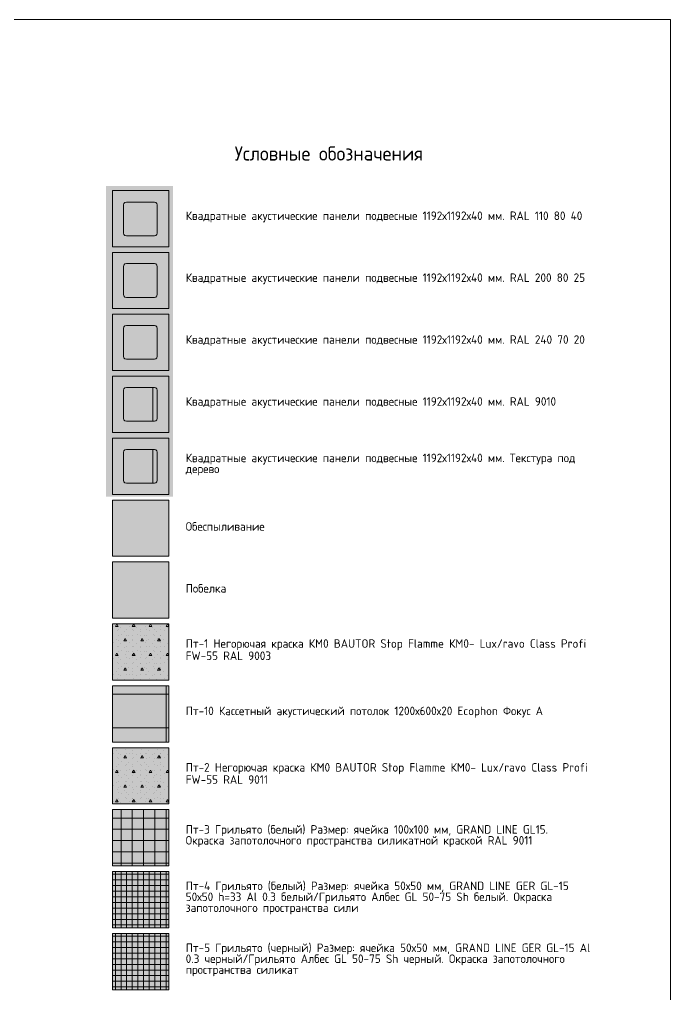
# Model space of a CAD drawing. Header units: millimetres. Extents: x -13069 to 207500, y -71366 to 56785.
# Drawn here: x 183879 to 207020, y 22140 to 56785 of the extents above; entities that cross this region are included whole.
import ezdxf

# ---------------------------------------------------------------- set-up
doc = ezdxf.new("R2010")
doc.units = ezdxf.units.MM
doc.layers.add('PDF _Геометрия', color=7, linetype='Continuous', true_color=0x999999)
doc.layers.add('PDF _зоны-номер помещения', color=7, linetype='Continuous', true_color=0xffffff)
doc.layers.add('PDF _Текст', color=7, linetype='Continuous')
doc.styles.add('PDF GOST Common', font='GOST_Common.ttf')

msp = doc.modelspace()

# ---------------------------------------------------------------- hatches: boundary and pattern name
at = {"layer": 'PDF _зоны-номер помещения', "true_color": 0xbfffbf, "transparency": 33554559}
msp.add_hatch(color=254, dxfattribs=at).paths.add_polyline_path([(187677.623, 49097.692), (187627.623, 49111.082), (187591.02, 49147.692), (187577.623, 49197.692), (187577.623, 50197.692), (187591.02, 50247.692), (187627.623, 50284.292), (187677.623, 50297.692), (188677.421, 50297.692), (188727.421, 50284.292), (188764.421, 50247.692), (188777.421, 50197.692), (188777.421, 49197.692), (188764.421, 49147.692), (188727.421, 49111.082), (188677.421, 49097.692)])
at = {"layer": 'PDF _зоны-номер помещения', "true_color": 0xc0ffff, "transparency": 33554559}
msp.add_hatch(color=254, dxfattribs=at).paths.add_polyline_path([(187677.623, 46910.742), (187627.623, 46924.142), (187591.02, 46960.742), (187577.623, 47010.742), (187577.623, 48010.742), (187591.02, 48060.742), (187627.623, 48097.342), (187677.623, 48110.742), (188677.421, 48110.742), (188727.421, 48097.342), (188764.421, 48060.742), (188777.421, 48010.742), (188777.421, 47010.742), (188764.421, 46960.742), (188727.421, 46924.142), (188677.421, 46910.742)])
at = {"layer": 'PDF _зоны-номер помещения', "true_color": 0x7fbbd8, "transparency": 33554559}
msp.add_hatch(color=143, dxfattribs=at).paths.add_polyline_path([(187677.623, 44710.742), (187627.623, 44724.142), (187591.02, 44760.742), (187577.623, 44810.742), (187577.623, 45810.742), (187591.02, 45860.742), (187627.623, 45897.342), (187677.623, 45910.742), (188677.421, 45910.742), (188727.421, 45897.342), (188764.421, 45860.742), (188777.421, 45810.742), (188777.421, 44810.742), (188764.421, 44760.742), (188727.421, 44724.142), (188677.421, 44710.742)])
at = {"layer": 'PDF _зоны-номер помещения', "transparency": 33554559}
msp.add_hatch(color=256, dxfattribs=at).paths.add_polyline_path([(187677.623, 42510.742), (187627.623, 42524.142), (187591.02, 42560.742), (187577.623, 42610.742), (187577.623, 43610.742), (187591.02, 43660.742), (187627.623, 43697.341), (187677.623, 43710.742), (188677.421, 43710.742), (188727.421, 43697.341), (188764.421, 43660.742), (188777.421, 43610.742), (188777.421, 42610.742), (188764.421, 42560.742), (188727.421, 42524.142), (188677.421, 42510.742)])
at = {"layer": 'PDF _зоны-номер помещения', "true_color": 0x7b6544, "transparency": 33554559}
msp.add_hatch(color=37, dxfattribs=at).paths.add_polyline_path([(187677.623, 40310.742), (187627.623, 40324.142), (187591.02, 40360.742), (187577.623, 40410.742), (187577.623, 41410.742), (187591.02, 41460.742), (187627.623, 41497.341), (187677.623, 41510.742), (188677.421, 41510.742), (188727.421, 41497.341), (188764.421, 41460.742), (188777.421, 41410.742), (188777.421, 40410.742), (188764.421, 40360.742), (188727.421, 40324.142), (188677.421, 40310.742)])

# ---------------------------------------------------------------- linework, layer by layer
at = {"layer": 'PDF _Геометрия', "color": 7, "lineweight": 13}
msp.add_lwpolyline([(207020.42, -26314.856), (207020.42, 56785.131), (90620.112, 56785.131), (90620.112, -26314.258)], close=True, dxfattribs=at)
at = {"layer": 'PDF _зоны-номер помещения', "color": 7, "lineweight": 20}
for points in [[(187187.425, 50710.742), (189187.425, 50710.742), (189187.425, 48710.742), (187187.425, 48710.742)], [(187187.425, 48510.742), (189187.425, 48510.742), (189187.425, 46510.742), (187187.425, 46510.742)], [(187187.425, 46310.742), (189187.425, 46310.742), (189187.425, 44310.742), (187187.425, 44310.742)], [(187187.425, 44110.742), (189187.425, 44110.742), (189187.425, 42110.742), (187187.425, 42110.742)], [(187187.425, 41910.742), (189187.425, 41910.742), (189187.425, 39910.742), (187187.425, 39910.742)]]:
    msp.add_lwpolyline(points, close=True, dxfattribs=at)
at = {"layer": 'PDF _зоны-номер помещения', "color": 7, "lineweight": 13}
for points in [[(187677.623, 49097.692), (188677.421, 49097.692), (188727.421, 49111.082), (188764.421, 49147.692), (188777.421, 49197.692), (188777.421, 50197.692), (188764.421, 50247.692), (188727.421, 50284.292), (188677.421, 50297.692), (187677.623, 50297.692), (187627.623, 50284.292), (187591.02, 50247.692), (187577.623, 50197.692), (187577.623, 49197.692), (187591.02, 49147.692), (187627.623, 49111.082)], [(187677.623, 46910.742), (188677.421, 46910.742), (188727.421, 46924.142), (188764.421, 46960.742), (188777.421, 47010.742), (188777.421, 48010.742), (188764.421, 48060.742), (188727.421, 48097.342), (188677.421, 48110.742), (187677.623, 48110.742), (187627.623, 48097.342), (187591.02, 48060.742), (187577.623, 48010.742), (187577.623, 47010.742), (187591.02, 46960.742), (187627.623, 46924.142)], [(187677.623, 44710.742), (188677.421, 44710.742), (188727.421, 44724.142), (188764.421, 44760.742), (188777.421, 44810.742), (188777.421, 45810.742), (188764.421, 45860.742), (188727.421, 45897.342), (188677.421, 45910.742), (187677.623, 45910.742), (187627.623, 45897.342), (187591.02, 45860.742), (187577.623, 45810.742), (187577.623, 44810.742), (187591.02, 44760.742), (187627.623, 44724.142)], [(187677.623, 42510.742), (188677.421, 42510.742), (188727.421, 42524.142), (188764.421, 42560.742), (188777.421, 42610.742), (188777.421, 43610.742), (188764.421, 43660.742), (188727.421, 43697.341), (188677.421, 43710.742), (187677.623, 43710.742), (187627.623, 43697.341), (187591.02, 43660.742), (187577.623, 43610.742), (187577.623, 42610.742), (187591.02, 42560.742), (187627.623, 42524.142)], [(187677.623, 40310.742), (188677.421, 40310.742), (188727.421, 40324.142), (188764.421, 40360.742), (188777.421, 40410.742), (188777.421, 41410.742), (188764.421, 41460.742), (188727.421, 41497.341), (188677.421, 41510.742), (187677.623, 41510.742), (187627.623, 41497.341), (187591.02, 41460.742), (187577.623, 41410.742), (187577.623, 40410.742), (187591.02, 40360.742), (187627.623, 40324.142)], [(187187.425, 39710.742), (189187.425, 39710.742), (189187.425, 37710.742), (187187.425, 37710.742)], [(187187.425, 37510.742), (189187.425, 37510.742), (189187.425, 35510.742), (187187.425, 35510.742)], [(187187.425, 35310.742), (189187.425, 35310.742), (189187.425, 33310.742), (187187.425, 33310.742)], [(187337.425, 35308.842), (187287.425, 35222.242), (187387.425, 35222.242)], [(187937.425, 35308.842), (187887.425, 35222.242), (187987.425, 35222.242)], [(188537.425, 35308.842), (188487.425, 35222.242), (188587.425, 35222.242)], [(189137.425, 35308.842), (189087.425, 35222.242), (189187.425, 35222.242)], [(187637.425, 34789.242), (187587.425, 34702.642), (187687.425, 34702.642)], [(188237.425, 34789.242), (188187.425, 34702.642), (188287.425, 34702.642)], [(188837.425, 34789.242), (188787.425, 34702.642), (188887.425, 34702.642)], [(187337.425, 34269.642), (187287.425, 34183.042), (187387.425, 34183.042)], [(187937.425, 34269.642), (187887.425, 34183.042), (187987.425, 34183.042)], [(188537.425, 34269.642), (188487.425, 34183.042), (188587.425, 34183.042)], [(189137.425, 34269.642), (189087.425, 34183.042), (189187.425, 34183.042)], [(187637.425, 33750.042), (187587.425, 33663.442), (187687.425, 33663.442)], [(188237.425, 33750.042), (188187.425, 33663.442), (188287.425, 33663.442)], [(188837.425, 33750.042), (188787.425, 33663.442), (188887.425, 33663.442)], [(187187.425, 33110.742), (189187.425, 33110.742), (189187.425, 31110.742), (187187.425, 31110.742)], [(187187.425, 30910.742), (189187.425, 30910.742), (189187.425, 28910.742), (187187.425, 28910.742)], [(187637.425, 30632.342), (187587.425, 30545.742), (187687.425, 30545.742)], [(188237.425, 30632.342), (188187.425, 30545.742), (188287.425, 30545.742)], [(188837.425, 30632.342), (188787.425, 30545.742), (188887.425, 30545.742)], [(187337.425, 30112.744), (187287.425, 30026.141), (187387.425, 30026.141)], [(187937.425, 30112.744), (187887.425, 30026.141), (187987.425, 30026.141)], [(188537.425, 30112.744), (188487.425, 30026.141), (188587.425, 30026.141)], [(189137.425, 30112.744), (189087.425, 30026.141), (189187.425, 30026.141)], [(187637.425, 29593.142), (187587.425, 29506.542), (187687.425, 29506.542)], [(188237.425, 29593.142), (188187.425, 29506.542), (188287.425, 29506.542)], [(188837.425, 29593.142), (188787.425, 29506.542), (188887.425, 29506.542)], [(187337.425, 29073.541), (187287.425, 28986.941), (187387.425, 28986.941)], [(187937.425, 29073.541), (187887.425, 28986.941), (187987.425, 28986.941)], [(188537.425, 29073.541), (188487.425, 28986.941), (188587.425, 28986.941)], [(189137.425, 29073.541), (189087.425, 28986.941), (189187.425, 28986.941)], [(187187.425, 28710.742), (189187.425, 28710.742), (189187.425, 26710.742), (187187.425, 26710.742)], [(187187.425, 26510.742), (189187.425, 26510.742), (189187.425, 24510.742), (187187.425, 24510.742)], [(187187.425, 24310.742), (189187.425, 24310.742), (189187.425, 22310.742), (187187.425, 22310.742)]]:
    msp.add_lwpolyline(points, close=True, dxfattribs=at)
at = {"layer": 'PDF _зоны-номер помещения', "lineweight": 20}
for points in [[(188620.42, 43710.742), (188620.42, 42510.742)], [(188620.42, 41510.742), (188620.42, 40310.742)]]:
    msp.add_lwpolyline(points, close=True, dxfattribs=at)
at = {"layer": 'PDF _зоны-номер помещения', "color": 7, "lineweight": 13}
for points in [[(187187.425, 35310.742), (187187.425, 35310.742)], [(187187.425, 35110.742), (187187.425, 35110.742)], [(187211.723, 35212.942), (187211.723, 35212.942)], [(187353.123, 35071.542), (187353.123, 35071.542)], [(187387.425, 35310.742), (187387.425, 35310.742)], [(187387.425, 35110.742), (187387.425, 35110.742)], [(187459.22, 35177.642), (187459.22, 35177.642)], [(187600.621, 35036.242), (187600.621, 35036.242)], [(187687.425, 35310.742), (187687.425, 35310.742)], [(187687.425, 35110.742), (187687.425, 35110.742)], [(187777.421, 35212.942), (187777.421, 35212.942)], [(187887.425, 35310.742), (187887.425, 35310.742)], [(187887.425, 35110.742), (187887.425, 35110.742)], [(187918.821, 35071.542), (187918.821, 35071.542)], [(188024.925, 35177.642), (188024.925, 35177.642)], [(188166.319, 35036.242), (188166.319, 35036.242)], [(188187.425, 35310.742), (188187.425, 35310.742)], [(188187.425, 35110.742), (188187.425, 35110.742)], [(188343.022, 35212.942), (188343.022, 35212.942)], [(188387.425, 35310.742), (188387.425, 35310.742)], [(188387.425, 35110.742), (188387.425, 35110.742)], [(188484.52, 35071.542), (188484.52, 35071.542)], [(188590.519, 35177.642), (188590.519, 35177.642)], [(188687.425, 35310.742), (188687.425, 35310.742)], [(188687.425, 35110.742), (188687.425, 35110.742)], [(188732.42, 35036.242), (188732.42, 35036.242)], [(188887.425, 35310.742), (188887.425, 35310.742)], [(188887.425, 35110.742), (188887.425, 35110.742)], [(188908.421, 35212.942), (188908.421, 35212.942)], [(189050.419, 35071.542), (189050.419, 35071.542)], [(189156.419, 35177.642), (189156.419, 35177.642)], [(187187.425, 34910.742), (187187.425, 34910.742)], [(187187.425, 34710.742), (187187.425, 34710.742)], [(187211.723, 34647.242), (187211.723, 34647.242)], [(187317.723, 34753.343), (187317.723, 34753.343)], [(187387.425, 34910.742), (187387.425, 34910.742)], [(187387.425, 34710.742), (187387.425, 34710.742)], [(187494.523, 34930.142), (187494.523, 34930.142)], [(187635.923, 34788.742), (187635.923, 34788.742)], [(187687.425, 34910.742), (187687.425, 34910.742)], [(187687.425, 34710.742), (187687.425, 34710.742)], [(187742.021, 34894.743), (187742.021, 34894.743)], [(187777.421, 34647.242), (187777.421, 34647.242)], [(187883.421, 34753.343), (187883.421, 34753.343)], [(187887.425, 34910.742), (187887.425, 34910.742)], [(187887.425, 34710.742), (187887.425, 34710.742)], [(188060.221, 34930.142), (188060.221, 34930.142)], [(188187.425, 34910.742), (188187.425, 34910.742)], [(188187.425, 34710.742), (188187.425, 34710.742)], [(188201.622, 34788.742), (188201.622, 34788.742)], [(188307.719, 34894.743), (188307.719, 34894.743)], [(188343.022, 34647.242), (188343.022, 34647.242)], [(188387.425, 34910.742), (188387.425, 34910.742)], [(188387.425, 34710.742), (188387.425, 34710.742)], [(188449.119, 34753.343), (188449.119, 34753.343)], [(188625.419, 34930.142), (188625.419, 34930.142)], [(188687.425, 34910.742), (188687.425, 34910.742)], [(188687.425, 34710.742), (188687.425, 34710.742)], [(188767.424, 34788.742), (188767.424, 34788.742)], [(188873.423, 34894.743), (188873.423, 34894.743)], [(188887.425, 34910.742), (188887.425, 34910.742)], [(188887.425, 34710.742), (188887.425, 34710.742)], [(188908.421, 34647.242), (188908.421, 34647.242)], [(189014.421, 34753.343), (189014.421, 34753.343)], [(187187.425, 34510.742), (187187.425, 34510.742)], [(187187.425, 34310.742), (187187.425, 34310.742)], [(187353.123, 34505.842), (187353.123, 34505.842)], [(187387.425, 34510.742), (187387.425, 34510.742)], [(187387.425, 34310.742), (187387.425, 34310.742)], [(187459.22, 34611.943), (187459.22, 34611.943)], [(187494.523, 34364.442), (187494.523, 34364.442)], [(187600.621, 34470.542), (187600.621, 34470.542)], [(187687.425, 34510.742), (187687.425, 34510.742)], [(187687.425, 34310.742), (187687.425, 34310.742)], [(187742.021, 34329.042), (187742.021, 34329.042)], [(187887.425, 34510.742), (187887.425, 34510.742)], [(187887.425, 34310.742), (187887.425, 34310.742)], [(187918.821, 34505.842), (187918.821, 34505.842)], [(188024.925, 34611.943), (188024.925, 34611.943)], [(188060.221, 34364.442), (188060.221, 34364.442)], [(188166.319, 34470.542), (188166.319, 34470.542)], [(188187.425, 34510.742), (188187.425, 34510.742)], [(188187.425, 34310.742), (188187.425, 34310.742)], [(188307.719, 34329.042), (188307.719, 34329.042)], [(188387.425, 34510.742), (188387.425, 34510.742)], [(188387.425, 34310.742), (188387.425, 34310.742)], [(188484.52, 34505.842), (188484.52, 34505.842)], [(188590.519, 34611.943), (188590.519, 34611.943)], [(188625.419, 34364.442), (188625.419, 34364.442)], [(188687.425, 34510.742), (188687.425, 34510.742)], [(188687.425, 34310.742), (188687.425, 34310.742)], [(188732.42, 34470.542), (188732.42, 34470.542)], [(188873.423, 34329.042), (188873.423, 34329.042)], [(188887.425, 34510.742), (188887.425, 34510.742)], [(188887.425, 34310.742), (188887.425, 34310.742)], [(189050.419, 34505.842), (189050.419, 34505.842)], [(189156.419, 34611.943), (189156.419, 34611.943)], [(187187.425, 34110.742), (187187.425, 34110.742)], [(187211.723, 34081.642), (187211.723, 34081.642)], [(187317.723, 34187.643), (187317.723, 34187.643)], [(187387.425, 34110.742), (187387.425, 34110.742)], [(187459.22, 34046.243), (187459.22, 34046.243)], [(187635.923, 34223.042), (187635.923, 34223.042)], [(187687.425, 34110.742), (187687.425, 34110.742)], [(187777.421, 34081.642), (187777.421, 34081.642)], [(187883.421, 34187.643), (187883.421, 34187.643)], [(187887.425, 34110.742), (187887.425, 34110.742)], [(188024.925, 34046.243), (188024.925, 34046.243)], [(188187.425, 34110.742), (188187.425, 34110.742)], [(188201.622, 34223.042), (188201.622, 34223.042)], [(188343.022, 34081.642), (188343.022, 34081.642)], [(188387.425, 34110.742), (188387.425, 34110.742)], [(188449.119, 34187.643), (188449.119, 34187.643)], [(188590.519, 34046.243), (188590.519, 34046.243)], [(188687.425, 34110.742), (188687.425, 34110.742)], [(188767.424, 34223.042), (188767.424, 34223.042)], [(188887.425, 34110.742), (188887.425, 34110.742)], [(188908.421, 34081.642), (188908.421, 34081.642)], [(189014.421, 34187.643), (189014.421, 34187.643)], [(189156.419, 34046.243), (189156.419, 34046.243)], [(187187.425, 33910.742), (187187.425, 33910.742)], [(187187.425, 33710.742), (187187.425, 33710.742)], [(187317.723, 33621.942), (187317.723, 33621.942)], [(187353.123, 33940.142), (187353.123, 33940.142)], [(187387.425, 33910.742), (187387.425, 33910.742)], [(187387.425, 33710.742), (187387.425, 33710.742)], [(187494.523, 33798.742), (187494.523, 33798.742)], [(187600.621, 33904.843), (187600.621, 33904.843)], [(187635.923, 33657.342), (187635.923, 33657.342)], [(187687.425, 33910.742), (187687.425, 33910.742)], [(187687.425, 33710.742), (187687.425, 33710.742)], [(187742.021, 33763.442), (187742.021, 33763.442)], [(187883.421, 33621.942), (187883.421, 33621.942)], [(187887.425, 33910.742), (187887.425, 33910.742)], [(187887.425, 33710.742), (187887.425, 33710.742)], [(187918.821, 33940.142), (187918.821, 33940.142)], [(188060.221, 33798.742), (188060.221, 33798.742)], [(188166.319, 33904.843), (188166.319, 33904.843)], [(188187.425, 33910.742), (188187.425, 33910.742)], [(188187.425, 33710.742), (188187.425, 33710.742)], [(188201.622, 33657.342), (188201.622, 33657.342)], [(188307.719, 33763.442), (188307.719, 33763.442)], [(188387.425, 33910.742), (188387.425, 33910.742)], [(188387.425, 33710.742), (188387.425, 33710.742)], [(188449.119, 33621.942), (188449.119, 33621.942)], [(188484.52, 33940.142), (188484.52, 33940.142)], [(188625.419, 33798.742), (188625.419, 33798.742)], [(188687.425, 33910.742), (188687.425, 33910.742)], [(188687.425, 33710.742), (188687.425, 33710.742)], [(188732.42, 33904.843), (188732.42, 33904.843)], [(188767.424, 33657.342), (188767.424, 33657.342)], [(188873.423, 33763.442), (188873.423, 33763.442)], [(188887.425, 33910.742), (188887.425, 33910.742)], [(188887.425, 33710.742), (188887.425, 33710.742)], [(189014.421, 33621.942), (189014.421, 33621.942)], [(189050.419, 33940.142), (189050.419, 33940.142)], [(187187.425, 33510.742), (187187.425, 33510.742)], [(187187.425, 33310.742), (187187.425, 33310.742)], [(187211.723, 33515.942), (187211.723, 33515.942)], [(187353.123, 33374.443), (187353.123, 33374.443)], [(187387.425, 33510.742), (187387.425, 33510.742)], [(187387.425, 33310.742), (187387.425, 33310.742)], [(187459.22, 33480.541), (187459.22, 33480.541)], [(187600.621, 33339.143), (187600.621, 33339.143)], [(187687.425, 33510.742), (187687.425, 33510.742)], [(187687.425, 33310.742), (187687.425, 33310.742)], [(187777.421, 33515.942), (187777.421, 33515.942)], [(187887.425, 33510.742), (187887.425, 33510.742)], [(187887.425, 33310.742), (187887.425, 33310.742)], [(187918.821, 33374.443), (187918.821, 33374.443)], [(188024.925, 33480.541), (188024.925, 33480.541)], [(188166.319, 33339.143), (188166.319, 33339.143)], [(188187.425, 33510.742), (188187.425, 33510.742)], [(188187.425, 33310.742), (188187.425, 33310.742)], [(188343.022, 33515.942), (188343.022, 33515.942)], [(188387.425, 33510.742), (188387.425, 33510.742)], [(188387.425, 33310.742), (188387.425, 33310.742)], [(188484.52, 33374.443), (188484.52, 33374.443)], [(188590.519, 33480.541), (188590.519, 33480.541)], [(188687.425, 33510.742), (188687.425, 33510.742)], [(188687.425, 33310.742), (188687.425, 33310.742)], [(188732.42, 33339.143), (188732.42, 33339.143)], [(188887.425, 33510.742), (188887.425, 33510.742)], [(188887.425, 33310.742), (188887.425, 33310.742)], [(188908.421, 33515.942), (188908.421, 33515.942)], [(189050.419, 33374.443), (189050.419, 33374.443)], [(189156.419, 33480.541), (189156.419, 33480.541)], [(189087.425, 31110.742), (189087.425, 33110.742)], [(187187.425, 32810.742), (189187.425, 32810.742)], [(187187.425, 31610.742), (189187.425, 31610.742)], [(187187.425, 30910.742), (187187.425, 30910.742)], [(187387.425, 30910.742), (187387.425, 30910.742)], [(187687.425, 30910.742), (187687.425, 30910.742)], [(187887.425, 30910.742), (187887.425, 30910.742)], [(188187.425, 30910.742), (188187.425, 30910.742)], [(188387.425, 30910.742), (188387.425, 30910.742)], [(188687.425, 30910.742), (188687.425, 30910.742)], [(188887.425, 30910.742), (188887.425, 30910.742)], [(187187.425, 30710.742), (187187.425, 30710.742)], [(187187.425, 30510.742), (187187.425, 30510.742)], [(187211.723, 30687.441), (187211.723, 30687.441)], [(187317.723, 30793.542), (187317.723, 30793.542)], [(187353.123, 30546.041), (187353.123, 30546.041)], [(187387.425, 30710.742), (187387.425, 30710.742)], [(187387.425, 30510.742), (187387.425, 30510.742)], [(187459.22, 30652.142), (187459.22, 30652.142)], [(187600.621, 30510.742), (187600.621, 30510.742)], [(187635.923, 30828.942), (187635.923, 30828.942)], [(187687.425, 30710.742), (187687.425, 30710.742)], [(187687.425, 30510.742), (187687.425, 30510.742)], [(187777.421, 30687.441), (187777.421, 30687.441)], [(187883.421, 30793.542), (187883.421, 30793.542)], [(187887.425, 30710.742), (187887.425, 30710.742)], [(187887.425, 30510.742), (187887.425, 30510.742)], [(187918.821, 30546.041), (187918.821, 30546.041)], [(188024.925, 30652.142), (188024.925, 30652.142)], [(188166.319, 30510.742), (188166.319, 30510.742)], [(188187.425, 30710.742), (188187.425, 30710.742)], [(188187.425, 30510.742), (188187.425, 30510.742)], [(188201.622, 30828.942), (188201.622, 30828.942)], [(188343.022, 30687.441), (188343.022, 30687.441)], [(188387.425, 30710.742), (188387.425, 30710.742)], [(188387.425, 30510.742), (188387.425, 30510.742)], [(188449.119, 30793.542), (188449.119, 30793.542)], [(188484.52, 30546.041), (188484.52, 30546.041)], [(188590.519, 30652.142), (188590.519, 30652.142)], [(188687.425, 30710.742), (188687.425, 30710.742)], [(188687.425, 30510.742), (188687.425, 30510.742)], [(188732.42, 30510.742), (188732.42, 30510.742)], [(188767.424, 30828.942), (188767.424, 30828.942)], [(188887.425, 30710.742), (188887.425, 30710.742)], [(188887.425, 30510.742), (188887.425, 30510.742)], [(188908.421, 30687.441), (188908.421, 30687.441)], [(189014.421, 30793.542), (189014.421, 30793.542)], [(189050.419, 30546.041), (189050.419, 30546.041)], [(189156.419, 30652.142), (189156.419, 30652.142)], [(187187.425, 30310.742), (187187.425, 30310.742)], [(187317.723, 30227.841), (187317.723, 30227.841)], [(187387.425, 30310.742), (187387.425, 30310.742)], [(187494.523, 30404.641), (187494.523, 30404.641)], [(187635.923, 30263.241), (187635.923, 30263.241)], [(187687.425, 30310.742), (187687.425, 30310.742)], [(187742.021, 30369.241), (187742.021, 30369.241)], [(187883.421, 30227.841), (187883.421, 30227.841)], [(187887.425, 30310.742), (187887.425, 30310.742)], [(188060.221, 30404.641), (188060.221, 30404.641)], [(188187.425, 30310.742), (188187.425, 30310.742)], [(188201.622, 30263.241), (188201.622, 30263.241)], [(188307.719, 30369.241), (188307.719, 30369.241)], [(188387.425, 30310.742), (188387.425, 30310.742)], [(188449.119, 30227.841), (188449.119, 30227.841)], [(188625.419, 30404.641), (188625.419, 30404.641)], [(188687.425, 30310.742), (188687.425, 30310.742)], [(188767.424, 30263.241), (188767.424, 30263.241)], [(188873.423, 30369.241), (188873.423, 30369.241)], [(188887.425, 30310.742), (188887.425, 30310.742)], [(189014.421, 30227.841), (189014.421, 30227.841)], [(187187.425, 30110.742), (187187.425, 30110.742)], [(187187.425, 29910.742), (187187.425, 29910.742)], [(187211.723, 30121.841), (187211.723, 30121.841)], [(187353.123, 29980.343), (187353.123, 29980.343)], [(187387.425, 30110.742), (187387.425, 30110.742)], [(187387.425, 29910.742), (187387.425, 29910.742)], [(187459.22, 30086.444), (187459.22, 30086.444)], [(187494.523, 29838.943), (187494.523, 29838.943)], [(187600.621, 29945.043), (187600.621, 29945.043)], [(187687.425, 30110.742), (187687.425, 30110.742)], [(187687.425, 29910.742), (187687.425, 29910.742)], [(187742.021, 29803.643), (187742.021, 29803.643)], [(187777.421, 30121.841), (187777.421, 30121.841)], [(187887.425, 30110.742), (187887.425, 30110.742)], [(187887.425, 29910.742), (187887.425, 29910.742)], [(187918.821, 29980.343), (187918.821, 29980.343)], [(188024.925, 30086.444), (188024.925, 30086.444)], [(188060.221, 29838.943), (188060.221, 29838.943)], [(188166.319, 29945.043), (188166.319, 29945.043)], [(188187.425, 30110.742), (188187.425, 30110.742)], [(188187.425, 29910.742), (188187.425, 29910.742)], [(188307.719, 29803.643), (188307.719, 29803.643)], [(188343.022, 30121.841), (188343.022, 30121.841)], [(188387.425, 30110.742), (188387.425, 30110.742)], [(188387.425, 29910.742), (188387.425, 29910.742)], [(188484.52, 29980.343), (188484.52, 29980.343)], [(188590.519, 30086.444), (188590.519, 30086.444)], [(188625.419, 29838.943), (188625.419, 29838.943)], [(188687.425, 30110.742), (188687.425, 30110.742)], [(188687.425, 29910.742), (188687.425, 29910.742)], [(188732.42, 29945.043), (188732.42, 29945.043)], [(188873.423, 29803.643), (188873.423, 29803.643)], [(188887.425, 30110.742), (188887.425, 30110.742)], [(188887.425, 29910.742), (188887.425, 29910.742)], [(188908.421, 30121.841), (188908.421, 30121.841)], [(189050.419, 29980.343), (189050.419, 29980.343)], [(189156.419, 30086.444), (189156.419, 30086.444)], [(187187.425, 29710.742), (187187.425, 29710.742)], [(187187.425, 29510.742), (187187.425, 29510.742)], [(187211.723, 29556.143), (187211.723, 29556.143)], [(187317.723, 29662.142), (187317.723, 29662.142)], [(187387.425, 29710.742), (187387.425, 29710.742)], [(187387.425, 29510.742), (187387.425, 29510.742)], [(187459.22, 29520.742), (187459.22, 29520.742)], [(187635.923, 29697.543), (187635.923, 29697.543)], [(187687.425, 29710.742), (187687.425, 29710.742)], [(187687.425, 29510.742), (187687.425, 29510.742)], [(187777.421, 29556.143), (187777.421, 29556.143)], [(187883.421, 29662.142), (187883.421, 29662.142)], [(187887.425, 29710.742), (187887.425, 29710.742)], [(187887.425, 29510.742), (187887.425, 29510.742)], [(188024.925, 29520.742), (188024.925, 29520.742)], [(188187.425, 29710.742), (188187.425, 29710.742)], [(188187.425, 29510.742), (188187.425, 29510.742)], [(188201.622, 29697.543), (188201.622, 29697.543)], [(188343.022, 29556.143), (188343.022, 29556.143)], [(188387.425, 29710.742), (188387.425, 29710.742)], [(188387.425, 29510.742), (188387.425, 29510.742)], [(188449.119, 29662.142), (188449.119, 29662.142)], [(188590.519, 29520.742), (188590.519, 29520.742)], [(188687.425, 29710.742), (188687.425, 29710.742)], [(188687.425, 29510.742), (188687.425, 29510.742)], [(188767.424, 29697.543), (188767.424, 29697.543)], [(188887.425, 29710.742), (188887.425, 29710.742)], [(188887.425, 29510.742), (188887.425, 29510.742)], [(188908.421, 29556.143), (188908.421, 29556.143)], [(189014.421, 29662.142), (189014.421, 29662.142)], [(189156.419, 29520.742), (189156.419, 29520.742)], [(187187.425, 29310.742), (187187.425, 29310.742)], [(187187.425, 29110.742), (187187.425, 29110.742)], [(187353.123, 29414.743), (187353.123, 29414.743)], [(187387.425, 29310.742), (187387.425, 29310.742)], [(187387.425, 29110.742), (187387.425, 29110.742)], [(187494.523, 29273.242), (187494.523, 29273.242)], [(187600.621, 29379.342), (187600.621, 29379.342)], [(187635.923, 29131.842), (187635.923, 29131.842)], [(187687.425, 29310.742), (187687.425, 29310.742)], [(187687.425, 29110.742), (187687.425, 29110.742)], [(187742.021, 29237.942), (187742.021, 29237.942)], [(187887.425, 29310.742), (187887.425, 29310.742)], [(187887.425, 29110.742), (187887.425, 29110.742)], [(187918.821, 29414.743), (187918.821, 29414.743)], [(188060.221, 29273.242), (188060.221, 29273.242)], [(188166.319, 29379.342), (188166.319, 29379.342)], [(188187.425, 29310.742), (188187.425, 29310.742)], [(188187.425, 29110.742), (188187.425, 29110.742)], [(188201.622, 29131.842), (188201.622, 29131.842)], [(188307.719, 29237.942), (188307.719, 29237.942)], [(188387.425, 29310.742), (188387.425, 29310.742)], [(188387.425, 29110.742), (188387.425, 29110.742)], [(188484.52, 29414.743), (188484.52, 29414.743)], [(188625.419, 29273.242), (188625.419, 29273.242)], [(188687.425, 29310.742), (188687.425, 29310.742)], [(188687.425, 29110.742), (188687.425, 29110.742)], [(188732.42, 29379.342), (188732.42, 29379.342)], [(188767.424, 29131.842), (188767.424, 29131.842)], [(188873.423, 29237.942), (188873.423, 29237.942)], [(188887.425, 29310.742), (188887.425, 29310.742)], [(188887.425, 29110.742), (188887.425, 29110.742)], [(189050.419, 29414.743), (189050.419, 29414.743)], [(187187.425, 28910.742), (187187.425, 28910.742)], [(187211.723, 28990.441), (187211.723, 28990.441)], [(187317.723, 29096.542), (187317.723, 29096.542)], [(187387.425, 28910.742), (187387.425, 28910.742)], [(187459.22, 28955.041), (187459.22, 28955.041)], [(187687.425, 28910.742), (187687.425, 28910.742)], [(187777.421, 28990.441), (187777.421, 28990.441)], [(187883.421, 29096.542), (187883.421, 29096.542)], [(187887.425, 28910.742), (187887.425, 28910.742)], [(188024.925, 28955.041), (188024.925, 28955.041)], [(188187.425, 28910.742), (188187.425, 28910.742)], [(188343.022, 28990.441), (188343.022, 28990.441)], [(188387.425, 28910.742), (188387.425, 28910.742)], [(188449.119, 29096.542), (188449.119, 29096.542)], [(188590.519, 28955.041), (188590.519, 28955.041)], [(188687.425, 28910.742), (188687.425, 28910.742)], [(188887.425, 28910.742), (188887.425, 28910.742)], [(188908.421, 28990.441), (188908.421, 28990.441)], [(189014.421, 29096.542), (189014.421, 29096.542)], [(189156.419, 28955.041), (189156.419, 28955.041)], [(187187.425, 28410.742), (189187.425, 28410.742)], [(187487.425, 26710.742), (187487.425, 28710.742)], [(187887.425, 26710.742), (187887.425, 28710.742)], [(188287.425, 26710.742), (188287.425, 28710.742)], [(188687.425, 26710.742), (188687.425, 28710.742)], [(189087.425, 26710.742), (189087.425, 28710.742)], [(187187.425, 28010.742), (189187.425, 28010.742)], [(187187.425, 27610.742), (189187.425, 27610.742)], [(187187.425, 27210.742), (189187.425, 27210.742)], [(187187.425, 26810.742), (189187.425, 26810.742)]]:
    msp.add_lwpolyline(points, dxfattribs=at)
at = {"layer": 'PDF _зоны-номер помещения', "color": 81, "lineweight": 20, "true_color": 0x96e196}
for points in [[(187187.425, 26410.742), (189187.425, 26410.742)], [(187287.425, 24510.742), (187287.425, 26510.742)], [(187487.425, 24510.742), (187487.425, 26510.742)], [(187687.425, 24510.742), (187687.425, 26510.742)], [(187887.425, 24510.742), (187887.425, 26510.742)], [(188087.425, 24510.742), (188087.425, 26510.742)], [(188287.425, 24510.742), (188287.425, 26510.742)], [(188487.425, 24510.742), (188487.425, 26510.742)], [(188687.425, 24510.742), (188687.425, 26510.742)], [(188887.425, 24510.742), (188887.425, 26510.742)], [(189087.425, 24510.742), (189087.425, 26510.742)], [(187187.425, 26210.742), (189187.425, 26210.742)], [(187187.425, 26010.742), (189187.425, 26010.742)], [(187187.425, 25810.742), (189187.425, 25810.742)], [(187187.425, 25610.742), (189187.425, 25610.742)], [(187187.425, 25410.742), (189187.425, 25410.742)], [(187187.425, 25210.742), (189187.425, 25210.742)], [(187187.425, 25010.742), (189187.425, 25010.742)], [(187187.425, 24810.742), (189187.425, 24810.742)], [(187187.425, 24610.742), (189187.425, 24610.742)]]:
    msp.add_lwpolyline(points, dxfattribs=at)
at = {"layer": 'PDF _зоны-номер помещения', "color": 161, "lineweight": 20, "true_color": 0x40a5ff}
for points in [[(187287.425, 22310.742), (187287.425, 24310.742)], [(187487.425, 22310.742), (187487.425, 24310.742)], [(187687.425, 22310.742), (187687.425, 24310.742)], [(187887.425, 22310.742), (187887.425, 24310.742)], [(188087.425, 22310.742), (188087.425, 24310.742)], [(188287.425, 22310.742), (188287.425, 24310.742)], [(188487.425, 22310.742), (188487.425, 24310.742)], [(188687.425, 22310.742), (188687.425, 24310.742)], [(188887.425, 22310.742), (188887.425, 24310.742)], [(189087.425, 22310.742), (189087.425, 24310.742)], [(187187.425, 24210.742), (189187.425, 24210.742)], [(187187.425, 24010.742), (189187.425, 24010.742)], [(187187.425, 23810.742), (189187.425, 23810.742)], [(187187.425, 23610.742), (189187.425, 23610.742)], [(187187.425, 23410.742), (189187.425, 23410.742)], [(187187.425, 23210.742), (189187.425, 23210.742)], [(187187.425, 23010.742), (189187.425, 23010.742)], [(187187.425, 22810.742), (189187.425, 22810.742)], [(187187.425, 22610.742), (189187.425, 22610.742)], [(187187.425, 22410.742), (189187.425, 22410.742)]]:
    msp.add_lwpolyline(points, dxfattribs=at)
at = {"layer": 'PDF _зоны-номер помещения', "lineweight": 0, "transparency": 33554559}
for points in [[(189330.424, 50871.482), (189330.424, 39831.742), (186950.724, 50871.482), (186950.724, 39831.742)], [(187187.425, 44110.742), (189187.425, 44110.742), (187187.425, 42110.742), (189187.425, 42110.742)], [(187187.425, 37510.742), (189187.425, 37510.742), (187187.425, 35510.742), (189187.425, 35510.742)], [(187187.425, 35310.742), (189187.425, 35310.742), (187187.425, 33310.742), (189187.425, 33310.742)], [(187187.425, 33110.742), (189187.425, 33110.742), (187187.425, 31110.742), (189187.425, 31110.742)], [(187187.425, 28710.742), (189187.425, 28710.742), (187187.425, 26710.742), (189187.425, 26710.742)], [(187187.425, 26510.742), (189187.425, 26510.742), (187187.425, 24510.742), (189187.425, 24510.742)], [(187187.425, 24310.742), (189187.425, 24310.742), (187187.425, 22310.742), (189187.425, 22310.742)]]:
    msp.add_solid(points, dxfattribs=at)
at = {"layer": 'PDF _зоны-номер помещения', "color": 254, "lineweight": 0, "true_color": 0xbfffbf, "transparency": 33554559}
msp.add_solid([(187187.425, 50710.742), (189187.425, 50710.742), (187187.425, 48710.742), (189187.425, 48710.742)], dxfattribs=at)
at = {"layer": 'PDF _зоны-номер помещения', "color": 254, "lineweight": 0, "true_color": 0xc0ffff, "transparency": 33554559}
msp.add_solid([(187187.425, 48510.742), (189187.425, 48510.742), (187187.425, 46510.742), (189187.425, 46510.742)], dxfattribs=at)
at = {"layer": 'PDF _зоны-номер помещения', "color": 143, "lineweight": 0, "true_color": 0x7fbbd8, "transparency": 33554559}
msp.add_solid([(187187.425, 46310.742), (189187.425, 46310.742), (187187.425, 44310.742), (189187.425, 44310.742)], dxfattribs=at)
at = {"layer": 'PDF _зоны-номер помещения', "color": 37, "lineweight": 0, "true_color": 0x7b6544, "transparency": 33554559}
msp.add_solid([(187187.425, 41910.742), (189187.425, 41910.742), (187187.425, 39910.742), (189187.425, 39910.742)], dxfattribs=at)
at = {"layer": 'PDF _зоны-номер помещения', "color": 7, "lineweight": 0, "transparency": 33554559}
msp.add_solid([(187187.425, 41910.742), (189187.425, 41910.742), (187187.425, 39910.742), (189187.425, 39910.742)], dxfattribs=at)
at = {"layer": 'PDF _зоны-номер помещения', "color": 253, "lineweight": 0, "true_color": 0x999999, "transparency": 33554559}
msp.add_solid([(187187.425, 39710.742), (189187.425, 39710.742), (187187.425, 37710.742), (189187.425, 37710.742)], dxfattribs=at)
at = {"layer": 'PDF _зоны-номер помещения', "color": 254, "lineweight": 0, "true_color": 0xcccccc, "transparency": 33554559}
msp.add_solid([(187187.425, 30910.742), (189187.425, 30910.742), (187187.425, 28910.742), (189187.425, 28910.742)], dxfattribs=at)

# ---------------------------------------------------------------- texts
at = {"layer": 'PDF _Текст', "attachment_point": 4, "style": 'PDF GOST Common'}
for s, insert, char_height in [('Условные обозначения', (191527.959, 52024.455), 505.02161), ('Квадратные акустические панели подвесные 1192х1192х40 мм. RAL 110 80 40', (189787.356, 49771.318), 303.01366), ('Квадратные акустические панели подвесные 1192х1192х40 мм. RAL 200 80 25', (189787.356, 47571.331), 303.01366), ('Квадратные акустические панели подвесные 1192х1192х40 мм. RAL 240 70 20', (189787.356, 45371.34), 303.01366), ('Квадратные акустические панели подвесные 1192х1192х40 мм. RAL 9010', (189787.356, 43171.314), 303.01366), ('Квадратные акустические панели подвесные 1192х1192х40 мм. Текстура под', (189787.356, 41165.458), 303.01366), ('дерево', (189787.356, 40777.227), 303.0137), ('Обеспыливание', (189787.356, 38771.331), 303.01366), ('Побелка', (189787.356, 36571.344), 303.0137), ('Пт-1 Негорючая краска КМ0 BAUTOR Stop Flamme КМ0- Lux/ravo Class Profi', (189787.356, 34565.453), 303.01366), ('FW-55 RAL 9003', (189787.356, 34177.222), 303.01366), ('Пт-10 Кассетный акустический потолок 1200х600х20 Ecophon Фокус А', (189787.356, 32171.331), 303.01366), ('Пт-2 Негорючая краска КМ0 BAUTOR Stop Flamme КМ0- Lux/ravo Class Profi', (189787.356, 30165.475), 303.01366), ('FW-55 RAL 9011', (189787.356, 29777.244), 303.01366), ('Пт-3 Грильято (белый) Размер: ячейка 100х100 мм, GRAND LINE GL15.', (189787.356, 27965.483), 303.01366), ('Окраска запотолочного пространства силикатной краской RAL 9011', (189787.356, 27577.218), 303.01366), ('Пт-4 Грильято (белый) Размер: ячейка 50х50 мм, GRAND LINE GER GL-15', (189787.356, 25959.592), 303.01366), ('50х50 h=33 Al 0.3 белый/Грильято Албес GL 50-75 Sh белый. Окраска', (189787.356, 25571.362), 303.01366), ('запотолочного пространства сили', (189787.356, 25183.131), 303.01366), ('Пт-5 Грильято (черный) Размер: ячейка 50х50 мм, GRAND LINE GER GL-15 Al', (189787.356, 23759.605), 303.01366), ('0.3 черный/Грильято Албес GL 50-75 Sh черный. Окраска запотолочного', (189787.356, 23371.37), 303.01366), ('пространства силикат', (189787.356, 22983.144), 303.01366)]:
    msp.add_mtext(s, dxfattribs=dict(at, insert=insert, char_height=char_height))

doc.saveas('drawing.dxf')
